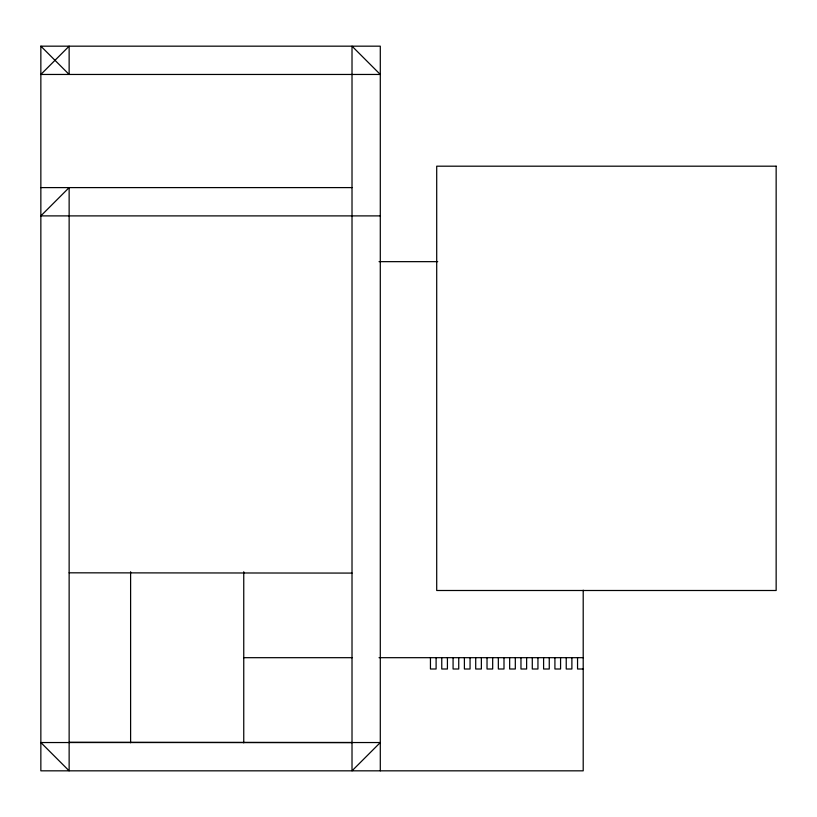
<?xml version="1.0" encoding="UTF-8"?>
<svg xmlns="http://www.w3.org/2000/svg" width="817" height="817" viewBox="0 0 817 817"><rect width="100%" height="100%" fill="white"/><g stroke="black" fill="none" stroke-linecap="round" stroke-linejoin="round"><path stroke-width="1.23" d="M583.205 590.191L583.205 770.829L40.85 770.829L40.85 46.171L380.293 46.171L380.293 770.829M40.85 187.604L352.015 187.604M380.293 215.892L40.85 215.892L69.139 187.604L69.139 770.829L40.85 742.541L380.293 742.541L352.015 770.829L352.015 46.171L380.293 74.459L40.85 74.459L69.139 46.171L69.139 74.459L40.85 46.171M379.027 261.654L437.728 261.654M243.752 657.685L352.229 657.685M379.027 657.685L583.205 657.685M583.205 669L577.548 669L577.548 657.685M69.128 572.819L352.004 573.085M69.139 742.285L352.004 742.541M571.89 657.685L571.89 669L566.232 669L566.232 657.685M560.574 657.685L560.574 669L554.917 669L554.917 657.685M549.259 657.685L549.259 669L543.601 669L543.601 657.685M537.943 657.685L537.943 669L532.286 669L532.286 657.685M526.628 657.685L526.628 669L520.97 669L520.97 657.685M515.313 657.685L515.313 669L509.655 669L509.655 657.685M503.997 657.685L503.997 669L498.339 669L498.339 657.685M492.682 657.685L492.682 669L487.024 669L487.024 657.685M481.366 657.685L481.366 669L475.708 669L475.708 657.685M470.051 657.685L470.051 669L464.393 669L464.393 657.685M458.735 657.685L458.735 669L453.078 669L453.078 657.685M447.42 657.685L447.42 669L441.762 669L441.762 657.685M436.104 657.685L436.104 669L430.447 669L430.447 657.685M243.752 571.757L243.752 742.857M130.608 571.757L130.608 742.755M776.15 166.188L436.707 166.188L436.707 590.497L776.15 590.497L776.15 166.188"/></g></svg>
